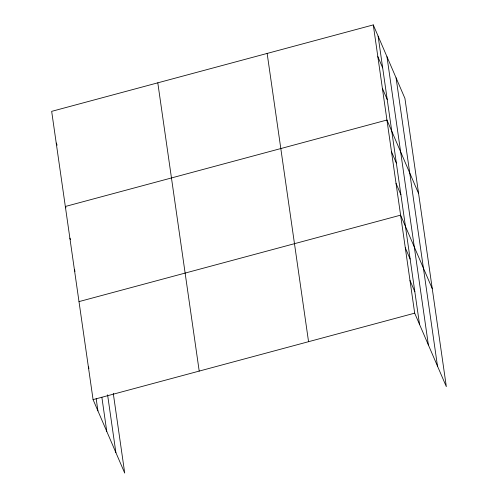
<?xml version="1.0" encoding="UTF-8"?>
<svg xmlns="http://www.w3.org/2000/svg" width="498" height="498" viewBox="0 0 498 498"><rect width="100%" height="100%" fill="white"/><g stroke="black" fill="none" stroke-linecap="round" stroke-linejoin="round"><path stroke-width="0.75" d="M373.276 24.9L414.685 313.161L446.333 386.641L404.924 98.38L373.276 24.9L51.668 111.359L93.076 399.62L124.724 473.1L113.264 393.327M79.001 301.607L400.604 215.155L432.252 288.635M93.076 399.62L414.685 313.161M377.833 56.61L382.676 67.859M382.383 88.32L387.232 99.569M418.588 193.51L386.94 120.024L65.338 206.483L65.941 207.89M391.496 151.734L396.34 162.989M396.047 183.445L400.896 194.699M405.297 247.823L410.147 259.072M409.991 280.492L414.834 291.747M56.224 143.063L57.133 145.173M69.888 238.193L70.498 239.6M74.445 269.897L75.049 271.304M88.383 366.945L88.993 368.352M396.078 77.844L437.487 366.111M386.965 56.691L428.373 344.952M378.119 36.155L419.528 324.416M267.146 53.429L308.555 341.69M157.798 82.824L199.206 371.085M107.587 394.821L115.878 452.564M101.86 397.217L106.771 431.405M96.176 398.711L97.925 410.869"/></g></svg>
